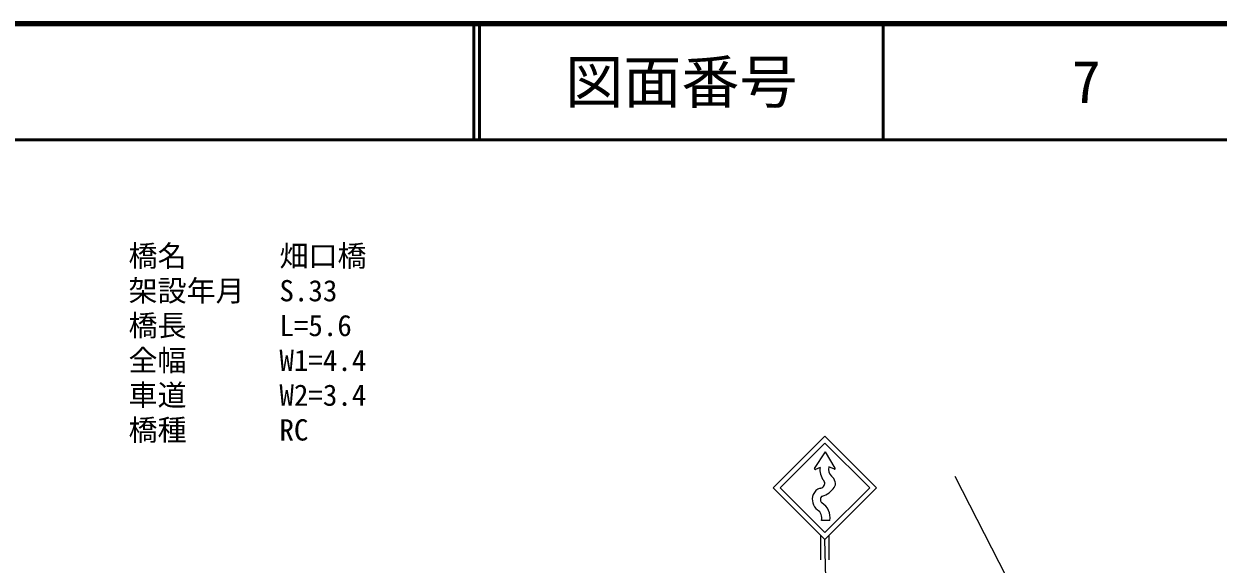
# Model space of a CAD drawing. Units: millimetres, scale not verified. Extents: x 40000 to 680000, y 20000 to 380000.
# Drawn here: x 469985 to 572861, y 333430 to 380000 of the extents above; entities that cross this region are included whole.
import ezdxf
from ezdxf.enums import TextEntityAlignment as Align

# ---------------------------------------------------------------- set-up
doc = ezdxf.new("R2010")
doc.units = ezdxf.units.MM
doc.header["$LTSCALE"] = 1000
for name, color, linetype, lineweight in [('M-BMK-OTRS', 5, 'Continuous', 25), ('M-STR-HTXT', 7, 'Continuous', 13), ('M-STR-STRC', 7, 'Continuous', 25), ('M-TTL', 2, 'Continuous', 140), ('M-TTL-LINE', 7, 'Continuous', 50)]:
    doc.layers.add(name, color=color, linetype=linetype, lineweight=lineweight)
doc.layers.add('M-TTL-TXT', color=7, linetype='Continuous')
doc.styles.add('ＭＳ ゴシック', font='')
doc.styles.get('ＭＳ ゴシック').set_extended_font_data('MS Gothic')

msp = doc.modelspace()

# ---------------------------------------------------------------- linework, layer by layer
at = {"layer": 'M-BMK-OTRS'}
msp.add_line((550185, 341014), (563044, 315900), dxfattribs=at)
at = {"layer": 'M-STR-STRC'}
for p, q in [((538101, 341678), (539028, 343099)), ((539874, 341709), (539028, 343099)), ((538571, 341769), (538176, 341590)), ((539801, 341621), (539336, 341804)), ((539426, 337195), (538688, 337195)), ((538639, 333802), (538639, 335902)), ((539789, 300723), (538989, 335552)), ((539339, 335902), (539339, 333802))]:
    msp.add_line(p, q, dxfattribs=at)
for points in [[(538989, 335552), (534534, 340007), (538989, 344462), (543444, 340007)], [(538989, 336146), (535128, 340007), (538989, 343868), (542850, 340007)]]:
    msp.add_lwpolyline(points, close=True, dxfattribs=at)
for centre, radius, start, end in [((538151, 341645), 60.4, 146.88866, 294.44396), ((539997, 341561), 1441, 171.70895, 219.51977), ((539997, 341561), 705, 159.86227, 230.35581), ((539823, 341678), 60.4, 248.55061, 31.32869), ((538575, 340388), 403, 290.41941, 39.51977), ((538874, 340206), 1056, 18.08808, 50.35581), ((539399, 340377), 503, 319.43221, 18.08808), ((538820, 339101), 899, 105.15216, 158.3706), ((538195, 341408), 1491, 285.15216, 290.41941), ((538273, 341019), 1793, 286.02047, 327.29379), ((539057, 339007), 1154, 158.3706, 231.84721), ((539057, 339007), 456, 158.3706, 209.19451), ((538820, 339101), 201, 105.15216, 158.3706), ((538835, 338882), 201, 209.19451, 237.95037), ((537919, 337420), 1524, 351.50617, 57.95037), ((537919, 337420), 802, 343.68669, 57.95037)]:
    msp.add_arc(centre, radius, start, end, dxfattribs=at)
at = {"layer": 'M-TTL'}
msp.add_line((680000, 380000), (40000, 380000), dxfattribs=at)
at = {"layer": 'M-TTL-LINE'}
for p, q in [((508747, 380000), (508747, 370000)), ((509247, 380000), (509247, 370000)), ((543997, 380000), (543997, 370000)), ((40000, 370000), (680000, 370000))]:
    msp.add_line(p, q, dxfattribs=at)

# ---------------------------------------------------------------- texts
at = {"layer": 'M-STR-HTXT', "style": 'ＭＳ ゴシック'}
for s, p in [('橋名', (479000, 360000)), ('畑口橋', (492000, 360000)), ('架設年月', (479000, 357000)), ('S.33', (492000, 357000)), ('橋長', (479000, 354000)), ('L=5.6', (492000, 354000)), ('全幅', (479000, 351000)), ('W1=4.4', (492000, 351000)), ('車道', (479000, 348000)), ('W2=3.4', (492000, 348000)), ('橋種', (479000, 345000)), ('RC', (492000, 345000))]:
    msp.add_text(s, height=1833, dxfattribs=at).set_placement(p, align=Align.MIDDLE_LEFT)
at = {"layer": 'M-TTL-TXT', "style": 'ＭＳ ゴシック'}
for s, p in [('図面番号', (526622, 375000)), ('7', (561497, 375000))]:
    msp.add_text(s, height=3666, dxfattribs=at).set_placement(p, align=Align.MIDDLE_CENTER)

doc.saveas('drawing.dxf')
